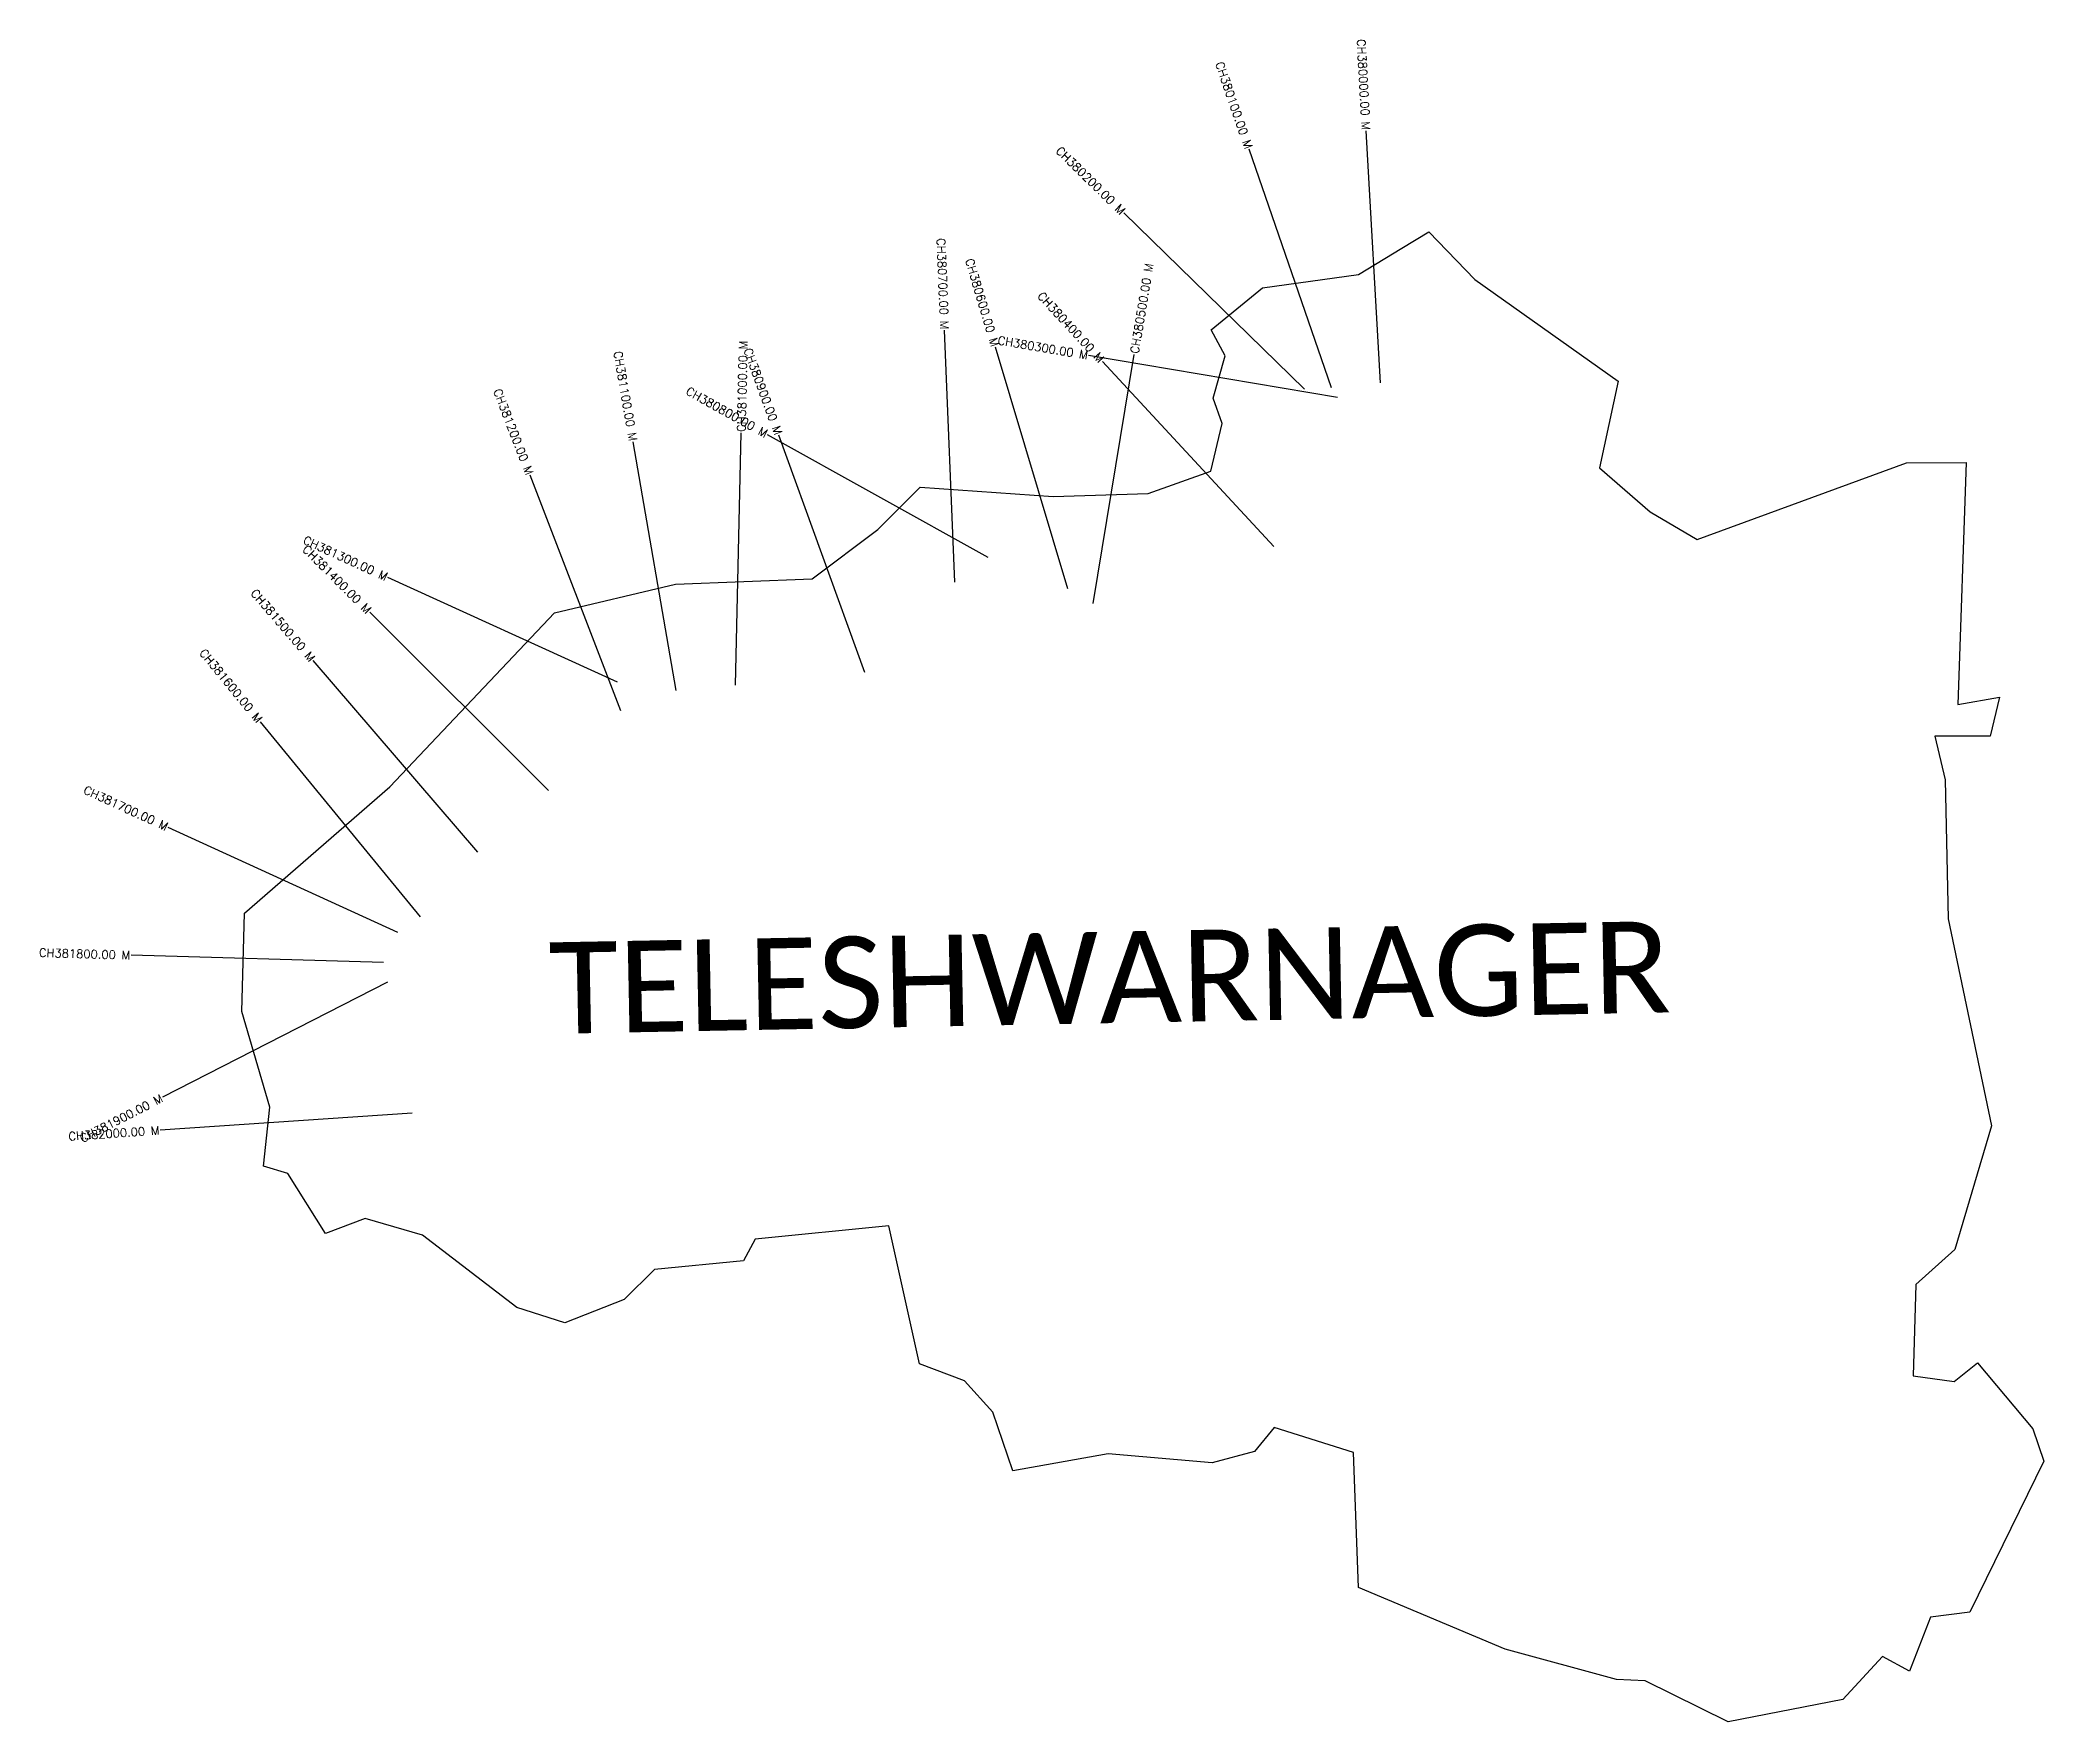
# Model space of a CAD drawing. Header units: metres. Extents: x 299782 to 302163, y 1956470 to 1958470.
import ezdxf
from ezdxf.enums import TextEntityAlignment as Align

# ---------------------------------------------------------------- set-up
doc = ezdxf.new("R2010")
doc.units = ezdxf.units.M
doc.header["$MEASUREMENT"] = 0
for name, color, linetype in [('CS', 134, 'Continuous'), ('CSMark', 6, 'Continuous'), ('village', 3, 'Continuous'), ('VILLAGE NAME', 250, 'Continuous')]:
    doc.layers.add(name, color=color, linetype=linetype)
doc.styles.get("Standard").update_dxf_attribs({"font": 'simplex.shx'})

msp = doc.modelspace()

# ---------------------------------------------------------------- linework, layer by layer
at = {"layer": 'CS'}
for p, q in [((301374.6, 1958062.1), (301357.6, 1958361.6)), ((301316.2, 1958056.3), (301218.5, 1958340)), ((301284.3, 1958054.6), (301069.6, 1958264.1)), ((300868.6, 1957825), (300856.6, 1958124.8)), ((301002.9, 1957817.2), (300917.1, 1958104.7)), ((301323.6, 1958044.8), (301027.8, 1958094.7)), ((301033.1, 1957800), (301082, 1958096)), ((301247.8, 1957867.4), (301044.2, 1958087.7)), ((300608.2, 1957702.9), (300615, 1958002.8)), ((300908.4, 1957854.7), (300646.2, 1958000.4)), ((300761.8, 1957718), (300659.6, 1958000.1)), ((300537.8, 1957696.4), (300486.7, 1957992)), ((300471.9, 1957672.4), (300364.1, 1957952.4)), ((300467.9, 1957706.2), (300194.9, 1957830.7)), ((300385.9, 1957577.5), (300173.6, 1957789.5)), ((300301.9, 1957504.4), (300106.4, 1957731.9)), ((300233.8, 1957427.3), (300043.7, 1957659.3)), ((300206.8, 1957408.8), (299934, 1957533.6)), ((300189.8, 1957373.1), (299889.9, 1957381.7)), ((300194.5, 1957349.6), (299927.4, 1957213)), ((300223.9, 1957194), (299924.6, 1957173.8))]:
    msp.add_line(p, q, dxfattribs=at)
at = {"layer": 'village', "color": 3, "true_color": 0x00ff00}
msp.add_polyline3d([(302163, 1956780.4, 0), (302075.1, 1956600.7, 0), (302028.2, 1956595, 0), (302003.1, 1956530.8, 0), (301971.3, 1956547.9, 0), (301924, 1956497.1, 0), (301787.8, 1956470.3, 0), (301689.3, 1956519.3, 0), (301655.2, 1956520.8, 0), (301522.6, 1956556.7, 0), (301348.3, 1956630, 0), (301342.7, 1956790.4, 0), (301248.4, 1956820.1, 0), (301224.7, 1956791.6, 0), (301174.6, 1956778.1, 0), (301050.9, 1956788.8, 0), (300937.6, 1956768.9, 0), (300914, 1956838.5, 0), (300880.1, 1956875.6, 0), (300826.8, 1956895.8, 0), (300790.4, 1957060, 0), (300631.7, 1957044.1, 0), (300617.5, 1957018.5, 0), (300511.9, 1957008.3, 0), (300476, 1956972.6, 0), (300405.5, 1956944.6, 0), (300348.4, 1956963.1, 0), (300236.2, 1957049.1, 0), (300168.2, 1957068.9, 0), (300121.1, 1957050.9, 0), (300076.1, 1957122.3, 0), (300047.4, 1957131, 0), (300054.8, 1957201.2, 0), (300021.5, 1957314.8, 0), (300024.5, 1957431.6, 0), (300197.4, 1957581.8, 0), (300392.9, 1957788.9, 0), (300536.9, 1957822.8, 0), (300699.2, 1957829, 0), (300777.2, 1957887.9, 0), (300827.6, 1957938.3, 0), (300985.5, 1957927, 0), (301098.4, 1957930.6, 0), (301173.1, 1957957.3, 0), (301186.6, 1958013.8, 0), (301175.9, 1958043.9, 0), (301190.2, 1958094.2, 0), (301173.5, 1958125.3, 0), (301234.4, 1958174.9, 0), (301348.3, 1958191, 0), (301400, 1958222.2, 0), (301432.1, 1958241.5, 0), (301486.8, 1958184.9, 0), (301657.2, 1958064, 0), (301634.8, 1957961.2, 0), (301694.9, 1957908.8, 0), (301750.8, 1957876, 0), (301999.6, 1957967, 0), (302070.6, 1957967.4, 0), (302060.8, 1957679.8, 0), (302110, 1957688.3, 0), (302099, 1957642.3, 0), (302033.5, 1957642.1, 0), (302045.5, 1957590.3, 0), (302049.3, 1957425.1, 0), (302100.8, 1957178.8, 0), (302057.1, 1957032, 0), (302010.7, 1956990.2, 0), (302007.4, 1956881.7, 0), (302056.4, 1956874.8, 0), (302084.1, 1956897, 0), (302149.6, 1956818.9, 0)], close=True, dxfattribs=at)

# ---------------------------------------------------------------- texts
at = {"layer": 'CSMark'}
for s, rotation, p in [('CH380000.00 M', 273.2475, (301357.6, 1958362.6)), ('CH380100.00 M', 288.995, (301218.2, 1958340.9)), ('CH380200.00 M', 315.705, (301068.9, 1958264.8)), ('CH380700.00 M', 272.293, (300856.6, 1958125.8)), ('CH380600.00 M', 286.6197, (300916.8, 1958105.7)), ('CH380400.00 M', 312.746, (301043.5, 1958088.4)), ('CH380300.00 M', 350.4204, (301026.8, 1958094.9)), ('CH381100.00 M', 279.8065, (300486.6, 1957993)), ('CH380900.00 M', 289.9124, (300659.3, 1958001)), ('CH381200.00 M', 291.0609, (300363.8, 1957953.3)), ('CH380800.00 M', 330.9302, (300645.3, 1958000.9)), ('CH381300.00 M', 335.4735, (300194, 1957831.1)), ('CH381400.00 M', 315.0499, (300172.9, 1957790.2)), ('CH381500.00 M', 310.6745, (300105.7, 1957732.7)), ('CH381600.00 M', 309.338, (300043, 1957660.1)), ('CH381700.00 M', 335.4143, (299933, 1957534)), ('CH381800.00 M', 358.3637, (299888.9, 1957381.7)), ('CH381900.00 M', 27.0961, (299926.5, 1957212.5)), ('CH382000.00 M', 3.865, (299923.6, 1957173.7))]:
    msp.add_text(s, height=10, rotation=rotation, dxfattribs=at).set_placement(p, align=Align.MIDDLE_RIGHT)
for s, rotation, p in [('CH380500.00 M', 80.6259, (301082.1, 1958097)), ('CH381000.00 M', 88.7007, (300615, 1958003.8))]:
    msp.add_text(s, height=10, rotation=rotation, dxfattribs=at).set_placement(p, align=Align.MIDDLE_LEFT)
at = {"layer": 'VILLAGE NAME', "insert": (300385.5, 1957396.9), "char_height": 108.748, "attachment_point": 1, "rotation": 1.1028}
msp.add_mtext_dynamic_manual_height_columns('{\\fCalibri|b0|i0|c0|p34;TELESHWARNAGER}', width=1571.314, gutter_width=543.7, heights=[0], dxfattribs=at)

doc.saveas('drawing.dxf')
